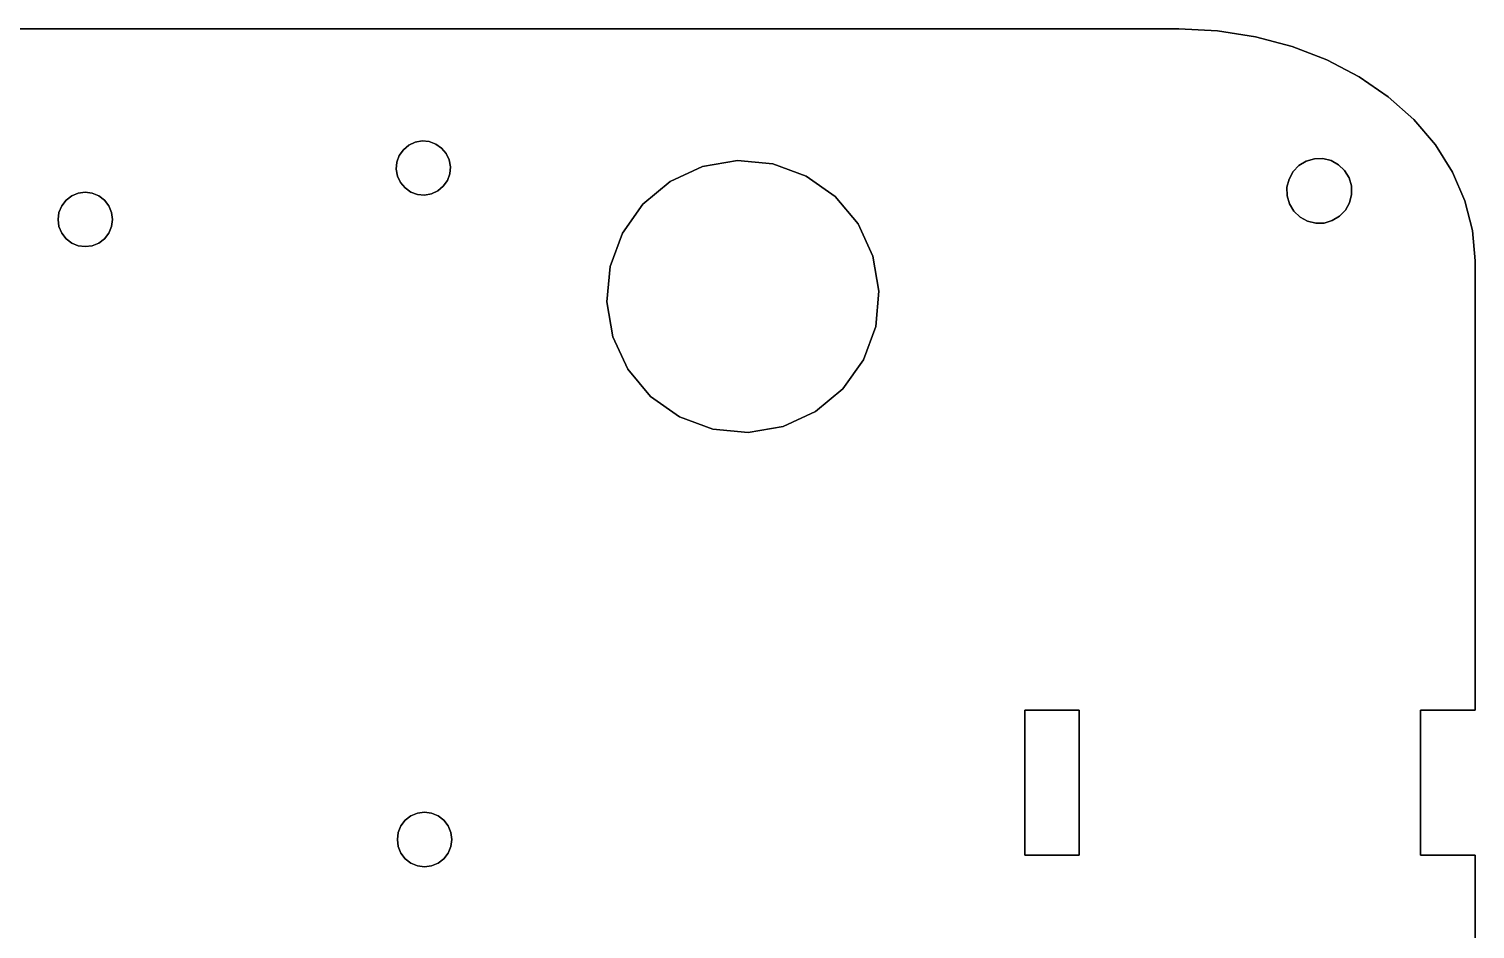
# Model space of a CAD drawing. Header units: metres. Extents: x -153 to 0, y 0 to 286.
# Drawn here: x -79.7 to 0, y 70 to 119.7 of the extents above; entities that cross this region are included whole.
import ezdxf

# ---------------------------------------------------------------- set-up
doc = ezdxf.new("R2010")
doc.units = ezdxf.units.M

msp = doc.modelspace()

# ---------------------------------------------------------------- linework, layer by layer
at = {"layer": 'Base#1'}
for points in [[(-16.356, 119.654, 3.099), (-16.356, 119.654, 0.099), (-136.904, 119.654, 0.099), (-136.904, 119.654, 3.099), (-16.356, 119.654, 3.099)], [(-3.412, 4.655, 3.099), (-2.226, 6.045, 3.099), (-1.282, 7.544, 3.099), (-0.596, 9.127, 3.099), (-0.18, 10.767, 3.099), (-0.04, 12.436, 3.099), (-0.04, 74.12, 3.099), (-3.04, 74.12, 3.099), (-3.04, 82.12, 3.099), (-0.04, 82.12, 3.099), (-0.04, 106.872, 3.099), (-0.18, 108.54, 3.099), (-0.596, 110.18, 3.099), (-1.282, 111.763, 3.099), (-2.226, 113.263, 3.099), (-3.412, 114.653, 3.099), (-4.819, 115.91, 3.099), (-6.424, 117.012, 3.099), (-8.198, 117.941, 3.099), (-10.112, 118.681, 3.099), (-12.133, 119.218, 3.099), (-14.227, 119.544, 3.099), (-16.356, 119.654, 3.099), (-136.904, 119.654, 3.099)], [(-136.904, 119.654, 0.099), (-16.356, 119.654, 0.099), (-14.227, 119.544, 0.099), (-12.133, 119.218, 0.099), (-10.112, 118.681, 0.099), (-8.198, 117.941, 0.099), (-6.424, 117.012, 0.099), (-4.819, 115.91, 0.099), (-3.412, 114.653, 0.099), (-2.226, 113.263, 0.099), (-1.282, 111.763, 0.099), (-0.596, 110.18, 0.099)], [(-14.227, 119.544, 3.099), (-14.227, 119.544, 0.099), (-16.356, 119.654, 0.099), (-16.356, 119.654, 3.099), (-14.227, 119.544, 3.099)], [(-12.133, 119.218, 3.099), (-12.133, 119.218, 0.099), (-14.227, 119.544, 0.099), (-14.227, 119.544, 3.099), (-12.133, 119.218, 3.099)], [(-10.112, 118.681, 3.099), (-10.112, 118.681, 0.099), (-12.133, 119.218, 0.099), (-12.133, 119.218, 3.099), (-10.112, 118.681, 3.099)], [(-8.198, 117.941, 3.099), (-8.198, 117.941, 0.099), (-10.112, 118.681, 0.099), (-10.112, 118.681, 3.099), (-8.198, 117.941, 3.099)], [(-6.424, 117.012, 3.099), (-6.424, 117.012, 0.099), (-8.198, 117.941, 0.099), (-8.198, 117.941, 3.099), (-6.424, 117.012, 3.099)], [(-4.819, 115.91, 3.099), (-4.819, 115.91, 0.099), (-6.424, 117.012, 0.099), (-6.424, 117.012, 3.099), (-4.819, 115.91, 3.099)], [(-3.412, 114.653, 3.099), (-3.412, 114.653, 0.099), (-4.819, 115.91, 0.099), (-4.819, 115.91, 3.099), (-3.412, 114.653, 3.099)], [(-2.226, 113.263, 3.099), (-2.226, 113.263, 0.099), (-3.412, 114.653, 0.099), (-3.412, 114.653, 3.099), (-2.226, 113.263, 3.099)], [(-57.902, 110.499, 3.099), (-58.29, 110.533, 3.099), (-58.655, 110.665, 3.099), (-58.975, 110.887, 3.099), (-59.225, 111.185, 3.099), (-59.39, 111.537, 3.099), (-59.459, 111.92, 3.099), (-59.426, 112.308, 3.099), (-59.293, 112.674, 3.099), (-59.071, 112.993, 3.099), (-58.773, 113.243, 3.099), (-58.421, 113.408, 3.099), (-58.038, 113.477, 3.099), (-57.65, 113.444, 3.099), (-57.285, 113.311, 3.099), (-56.965, 113.089, 3.099), (-56.715, 112.791, 3.099), (-56.55, 112.439, 3.099), (-56.481, 112.056, 3.099), (-56.514, 111.669, 3.099), (-56.647, 111.303, 3.099), (-56.869, 110.984, 3.099), (-57.167, 110.733, 3.099), (-57.519, 110.568, 3.099), (-57.902, 110.499, 3.099)], [(-58.29, 110.533, 0.099), (-57.902, 110.499, 0.099), (-57.519, 110.568, 0.099), (-57.167, 110.733, 0.099), (-56.869, 110.984, 0.099), (-56.647, 111.303, 0.099), (-56.514, 111.669, 0.099), (-56.481, 112.056, 0.099), (-56.55, 112.439, 0.099), (-56.715, 112.791, 0.099), (-56.965, 113.089, 0.099), (-57.285, 113.311, 0.099), (-57.65, 113.444, 0.099), (-58.038, 113.477, 0.099), (-58.421, 113.408, 0.099), (-58.773, 113.243, 0.099), (-59.071, 112.993, 0.099), (-59.293, 112.674, 0.099), (-59.426, 112.308, 0.099), (-59.459, 111.92, 0.099), (-59.39, 111.537, 0.099), (-59.225, 111.185, 0.099), (-58.975, 110.887, 0.099), (-58.655, 110.665, 0.099), (-58.29, 110.533, 0.099)], [(-58.773, 113.243, 3.099), (-59.071, 112.993, 3.099), (-59.071, 112.993, 0.099), (-58.773, 113.243, 0.099), (-58.773, 113.243, 3.099)], [(-58.421, 113.408, 3.099), (-58.773, 113.243, 3.099), (-58.773, 113.243, 0.099), (-58.421, 113.408, 0.099), (-58.421, 113.408, 3.099)], [(-58.038, 113.477, 3.099), (-58.421, 113.408, 3.099), (-58.421, 113.408, 0.099), (-58.038, 113.477, 0.099), (-58.038, 113.477, 3.099)], [(-57.65, 113.444, 3.099), (-58.038, 113.477, 3.099), (-58.038, 113.477, 0.099), (-57.65, 113.444, 0.099), (-57.65, 113.444, 3.099)], [(-57.285, 113.311, 3.099), (-57.65, 113.444, 3.099), (-57.65, 113.444, 0.099), (-57.285, 113.311, 0.099), (-57.285, 113.311, 3.099)], [(-56.965, 113.089, 3.099), (-57.285, 113.311, 3.099), (-57.285, 113.311, 0.099), (-56.965, 113.089, 0.099), (-56.965, 113.089, 3.099)], [(-1.282, 111.763, 3.099), (-1.282, 111.763, 0.099), (-2.226, 113.263, 0.099), (-2.226, 113.263, 3.099), (-1.282, 111.763, 3.099)], [(-59.293, 112.674, 3.099), (-59.426, 112.308, 3.099), (-59.426, 112.308, 0.099), (-59.293, 112.674, 0.099), (-59.293, 112.674, 3.099)], [(-59.071, 112.993, 3.099), (-59.293, 112.674, 3.099), (-59.293, 112.674, 0.099), (-59.071, 112.993, 0.099), (-59.071, 112.993, 3.099)], [(-56.715, 112.791, 3.099), (-56.965, 113.089, 3.099), (-56.965, 113.089, 0.099), (-56.715, 112.791, 0.099), (-56.715, 112.791, 3.099)], [(-56.55, 112.439, 3.099), (-56.715, 112.791, 3.099), (-56.715, 112.791, 0.099), (-56.55, 112.439, 0.099), (-56.55, 112.439, 3.099)], [(-56.481, 112.056, 3.099), (-56.55, 112.439, 3.099), (-56.55, 112.439, 0.099), (-56.481, 112.056, 0.099), (-56.481, 112.056, 3.099)], [(-34.859, 99.82, 3.099), (-36.364, 98.567, 3.099), (-38.142, 97.747, 3.099), (-40.071, 97.415, 3.099), (-42.021, 97.593, 3.099), (-43.858, 98.27, 3.099), (-45.457, 99.4, 3.099), (-46.71, 100.904, 3.099), (-47.53, 102.682, 3.099), (-47.862, 104.612, 3.099), (-47.684, 106.561, 3.099), (-47.007, 108.399, 3.099), (-45.877, 109.998, 3.099), (-44.373, 111.25, 3.099), (-42.595, 112.071, 3.099), (-40.665, 112.403, 3.099), (-38.716, 112.224, 3.099), (-36.878, 111.547, 3.099), (-35.279, 110.418, 3.099), (-34.027, 108.913, 3.099), (-33.206, 107.135, 3.099), (-32.874, 105.206, 3.099), (-33.053, 103.256, 3.099), (-33.73, 101.419, 3.099), (-34.859, 99.82, 3.099)], [(-36.364, 98.567, 0.099), (-34.859, 99.82, 0.099), (-33.73, 101.419, 0.099), (-33.053, 103.256, 0.099), (-32.874, 105.206, 0.099), (-33.206, 107.135, 0.099), (-34.027, 108.913, 0.099), (-35.279, 110.418, 0.099), (-36.878, 111.547, 0.099), (-38.716, 112.224, 0.099), (-40.665, 112.403, 0.099), (-42.595, 112.071, 0.099), (-44.373, 111.25, 0.099), (-45.877, 109.998, 0.099), (-47.007, 108.399, 0.099), (-47.684, 106.561, 0.099), (-47.862, 104.612, 0.099), (-47.53, 102.682, 0.099), (-46.71, 100.904, 0.099), (-45.457, 99.4, 0.099), (-43.858, 98.27, 0.099), (-42.021, 97.593, 0.099), (-40.071, 97.415, 0.099), (-38.142, 97.747, 0.099), (-36.364, 98.567, 0.099)], [(-40.665, 112.403, 3.099), (-42.595, 112.071, 3.099), (-42.595, 112.071, 0.099), (-40.665, 112.403, 0.099), (-40.665, 112.403, 3.099)], [(-38.716, 112.224, 3.099), (-40.665, 112.403, 3.099), (-40.665, 112.403, 0.099), (-38.716, 112.224, 0.099), (-38.716, 112.224, 3.099)], [(-6.954, 110.076, 3.099), (-7.179, 109.666, 3.099), (-7.503, 109.329, 3.099), (-7.903, 109.087, 3.099), (-8.351, 108.957, 3.099), (-8.819, 108.948, 3.099), (-9.272, 109.06, 3.099), (-9.682, 109.285, 3.099), (-10.019, 109.609, 3.099), (-10.261, 110.009, 3.099), (-10.391, 110.457, 3.099), (-10.4, 110.925, 3.099), (-10.288, 111.378, 3.099), (-10.063, 111.788, 3.099), (-9.739, 112.125, 3.099), (-9.34, 112.367, 3.099), (-8.891, 112.497, 3.099), (-8.424, 112.506, 3.099), (-7.97, 112.394, 3.099), (-7.56, 112.169, 3.099), (-7.223, 111.845, 3.099), (-6.982, 111.446, 3.099), (-6.851, 110.997, 3.099), (-6.842, 110.529, 3.099), (-6.954, 110.076, 3.099)], [(-7.179, 109.666, 0.099), (-6.954, 110.076, 0.099), (-6.842, 110.529, 0.099), (-6.851, 110.997, 0.099), (-6.982, 111.446, 0.099), (-7.223, 111.845, 0.099), (-7.56, 112.169, 0.099), (-7.97, 112.394, 0.099), (-8.424, 112.506, 0.099), (-8.891, 112.497, 0.099), (-9.34, 112.367, 0.099), (-9.739, 112.125, 0.099), (-10.063, 111.788, 0.099), (-10.288, 111.378, 0.099), (-10.4, 110.925, 0.099), (-10.391, 110.457, 0.099), (-10.261, 110.009, 0.099), (-10.019, 109.609, 0.099), (-9.682, 109.285, 0.099), (-9.272, 109.06, 0.099), (-8.819, 108.948, 0.099), (-8.351, 108.957, 0.099), (-7.903, 109.087, 0.099), (-7.503, 109.329, 0.099), (-7.179, 109.666, 0.099)], [(-9.34, 112.367, 3.099), (-9.739, 112.125, 3.099), (-9.739, 112.125, 0.099), (-9.34, 112.367, 0.099), (-9.34, 112.367, 3.099)], [(-8.891, 112.497, 3.099), (-9.34, 112.367, 3.099), (-9.34, 112.367, 0.099), (-8.891, 112.497, 0.099), (-8.891, 112.497, 3.099)], [(-8.424, 112.506, 3.099), (-8.891, 112.497, 3.099), (-8.891, 112.497, 0.099), (-8.424, 112.506, 0.099), (-8.424, 112.506, 3.099)], [(-7.97, 112.394, 3.099), (-8.424, 112.506, 3.099), (-8.424, 112.506, 0.099), (-7.97, 112.394, 0.099), (-7.97, 112.394, 3.099)], [(-7.56, 112.169, 3.099), (-7.97, 112.394, 3.099), (-7.97, 112.394, 0.099), (-7.56, 112.169, 0.099), (-7.56, 112.169, 3.099)], [(-59.426, 112.308, 3.099), (-59.459, 111.92, 3.099), (-59.459, 111.92, 0.099), (-59.426, 112.308, 0.099), (-59.426, 112.308, 3.099)], [(-59.459, 111.92, 3.099), (-59.39, 111.537, 3.099), (-59.39, 111.537, 0.099), (-59.459, 111.92, 0.099), (-59.459, 111.92, 3.099)], [(-59.39, 111.537, 3.099), (-59.225, 111.185, 3.099), (-59.225, 111.185, 0.099), (-59.39, 111.537, 0.099), (-59.39, 111.537, 3.099)], [(-56.647, 111.303, 3.099), (-56.514, 111.669, 3.099), (-56.514, 111.669, 0.099), (-56.647, 111.303, 0.099), (-56.647, 111.303, 3.099)], [(-56.514, 111.669, 3.099), (-56.481, 112.056, 3.099), (-56.481, 112.056, 0.099), (-56.514, 111.669, 0.099), (-56.514, 111.669, 3.099)], [(-42.595, 112.071, 3.099), (-44.373, 111.25, 3.099), (-44.373, 111.25, 0.099), (-42.595, 112.071, 0.099), (-42.595, 112.071, 3.099)], [(-36.878, 111.547, 3.099), (-38.716, 112.224, 3.099), (-38.716, 112.224, 0.099), (-36.878, 111.547, 0.099), (-36.878, 111.547, 3.099)], [(-35.279, 110.418, 3.099), (-36.878, 111.547, 3.099), (-36.878, 111.547, 0.099), (-35.279, 110.418, 0.099), (-35.279, 110.418, 3.099)], [(-10.063, 111.788, 3.099), (-10.288, 111.378, 3.099), (-10.288, 111.378, 0.099), (-10.063, 111.788, 0.099), (-10.063, 111.788, 3.099)], [(-9.739, 112.125, 3.099), (-10.063, 111.788, 3.099), (-10.063, 111.788, 0.099), (-9.739, 112.125, 0.099), (-9.739, 112.125, 3.099)], [(-7.223, 111.845, 3.099), (-7.56, 112.169, 3.099), (-7.56, 112.169, 0.099), (-7.223, 111.845, 0.099), (-7.223, 111.845, 3.099)], [(-6.982, 111.446, 3.099), (-7.223, 111.845, 3.099), (-7.223, 111.845, 0.099), (-6.982, 111.446, 0.099), (-6.982, 111.446, 3.099)], [(-0.596, 110.18, 3.099), (-0.596, 110.18, 0.099), (-1.282, 111.763, 0.099), (-1.282, 111.763, 3.099), (-0.596, 110.18, 3.099)], [(-59.225, 111.185, 3.099), (-58.975, 110.887, 3.099), (-58.975, 110.887, 0.099), (-59.225, 111.185, 0.099), (-59.225, 111.185, 3.099)], [(-58.975, 110.887, 3.099), (-58.655, 110.665, 3.099), (-58.655, 110.665, 0.099), (-58.975, 110.887, 0.099), (-58.975, 110.887, 3.099)], [(-57.519, 110.568, 3.099), (-57.167, 110.733, 3.099), (-57.167, 110.733, 0.099), (-57.519, 110.568, 0.099), (-57.519, 110.568, 3.099)], [(-57.167, 110.733, 3.099), (-56.869, 110.984, 3.099), (-56.869, 110.984, 0.099), (-57.167, 110.733, 0.099), (-57.167, 110.733, 3.099)], [(-56.869, 110.984, 3.099), (-56.647, 111.303, 3.099), (-56.647, 111.303, 0.099), (-56.869, 110.984, 0.099), (-56.869, 110.984, 3.099)], [(-44.373, 111.25, 3.099), (-45.877, 109.998, 3.099), (-45.877, 109.998, 0.099), (-44.373, 111.25, 0.099), (-44.373, 111.25, 3.099)], [(-10.288, 111.378, 3.099), (-10.4, 110.925, 3.099), (-10.4, 110.925, 0.099), (-10.288, 111.378, 0.099), (-10.288, 111.378, 3.099)], [(-10.4, 110.925, 3.099), (-10.391, 110.457, 3.099), (-10.391, 110.457, 0.099), (-10.4, 110.925, 0.099), (-10.4, 110.925, 3.099)], [(-6.851, 110.997, 3.099), (-6.982, 111.446, 3.099), (-6.982, 111.446, 0.099), (-6.851, 110.997, 0.099), (-6.851, 110.997, 3.099)], [(-6.842, 110.529, 3.099), (-6.851, 110.997, 3.099), (-6.851, 110.997, 0.099), (-6.842, 110.529, 0.099), (-6.842, 110.529, 3.099)], [(-0.596, 110.18, 0.099), (-0.18, 108.54, 0.099), (-0.04, 106.872, 0.099), (-0.04, 82.12, 0.099), (-3.04, 82.12, 0.099), (-3.04, 74.12, 0.099), (-0.04, 74.12, 0.099), (-0.04, 12.436, 0.099), (-0.18, 10.767, 0.099), (-0.596, 9.127, 0.099), (-1.282, 7.544, 0.099), (-2.226, 6.045, 0.099), (-3.412, 4.655, 0.099), (-4.819, 3.397, 0.099), (-6.424, 2.295, 0.099), (-8.198, 1.366, 0.099), (-10.112, 0.627, 0.099), (-12.133, 0.089, 0.099), (-14.227, -0.237, 0.099), (-16.356, -0.346, 0.099), (-136.904, -0.346, 0.099)], [(-77.339, 110.453, 3.099), (-76.977, 110.603, 3.099), (-76.589, 110.654, 3.099), (-76.201, 110.603, 3.099), (-75.839, 110.453, 3.099), (-75.528, 110.214, 3.099), (-75.29, 109.904, 3.099), (-75.14, 109.542, 3.099), (-75.089, 109.154, 3.099), (-75.14, 108.766, 3.099), (-75.29, 108.404, 3.099), (-75.528, 108.093, 3.099), (-75.839, 107.855, 3.099), (-76.201, 107.705, 3.099), (-76.589, 107.654, 3.099), (-76.977, 107.705, 3.099), (-77.339, 107.855, 3.099), (-77.65, 108.093, 3.099), (-77.888, 108.404, 3.099), (-78.038, 108.766, 3.099), (-78.089, 109.154, 3.099), (-78.038, 109.542, 3.099), (-77.888, 109.904, 3.099), (-77.65, 110.214, 3.099), (-77.339, 110.453, 3.099)], [(-76.977, 110.603, 0.099), (-77.339, 110.453, 0.099), (-77.65, 110.214, 0.099), (-77.888, 109.904, 0.099), (-78.038, 109.542, 0.099), (-78.089, 109.154, 0.099), (-78.038, 108.766, 0.099), (-77.888, 108.404, 0.099), (-77.65, 108.093, 0.099), (-77.339, 107.855, 0.099), (-76.977, 107.705, 0.099), (-76.589, 107.654, 0.099), (-76.201, 107.705, 0.099), (-75.839, 107.855, 0.099), (-75.528, 108.093, 0.099), (-75.29, 108.404, 0.099), (-75.14, 108.766, 0.099), (-75.089, 109.154, 0.099), (-75.14, 109.542, 0.099), (-75.29, 109.904, 0.099), (-75.528, 110.214, 0.099), (-75.839, 110.453, 0.099), (-76.201, 110.603, 0.099), (-76.589, 110.654, 0.099), (-76.977, 110.603, 0.099)], [(-77.65, 110.214, 3.099), (-77.888, 109.904, 3.099), (-77.888, 109.904, 0.099), (-77.65, 110.214, 0.099), (-77.65, 110.214, 3.099)], [(-77.339, 110.453, 3.099), (-77.65, 110.214, 3.099), (-77.65, 110.214, 0.099), (-77.339, 110.453, 0.099), (-77.339, 110.453, 3.099)], [(-76.977, 110.603, 3.099), (-77.339, 110.453, 3.099), (-77.339, 110.453, 0.099), (-76.977, 110.603, 0.099), (-76.977, 110.603, 3.099)], [(-76.589, 110.654, 3.099), (-76.977, 110.603, 3.099), (-76.977, 110.603, 0.099), (-76.589, 110.654, 0.099), (-76.589, 110.654, 3.099)], [(-76.201, 110.603, 3.099), (-76.589, 110.654, 3.099), (-76.589, 110.654, 0.099), (-76.201, 110.603, 0.099), (-76.201, 110.603, 3.099)], [(-75.839, 110.453, 3.099), (-76.201, 110.603, 3.099), (-76.201, 110.603, 0.099), (-75.839, 110.453, 0.099), (-75.839, 110.453, 3.099)], [(-75.528, 110.214, 3.099), (-75.839, 110.453, 3.099), (-75.839, 110.453, 0.099), (-75.528, 110.214, 0.099), (-75.528, 110.214, 3.099)], [(-75.29, 109.904, 3.099), (-75.528, 110.214, 3.099), (-75.528, 110.214, 0.099), (-75.29, 109.904, 0.099), (-75.29, 109.904, 3.099)], [(-58.655, 110.665, 3.099), (-58.29, 110.533, 3.099), (-58.29, 110.533, 0.099), (-58.655, 110.665, 0.099), (-58.655, 110.665, 3.099)], [(-58.29, 110.533, 3.099), (-57.902, 110.499, 3.099), (-57.902, 110.499, 0.099), (-58.29, 110.533, 0.099), (-58.29, 110.533, 3.099)], [(-57.902, 110.499, 3.099), (-57.519, 110.568, 3.099), (-57.519, 110.568, 0.099), (-57.902, 110.499, 0.099), (-57.902, 110.499, 3.099)], [(-45.877, 109.998, 3.099), (-47.007, 108.399, 3.099), (-47.007, 108.399, 0.099), (-45.877, 109.998, 0.099), (-45.877, 109.998, 3.099)], [(-34.027, 108.913, 3.099), (-35.279, 110.418, 3.099), (-35.279, 110.418, 0.099), (-34.027, 108.913, 0.099), (-34.027, 108.913, 3.099)], [(-10.391, 110.457, 3.099), (-10.261, 110.009, 3.099), (-10.261, 110.009, 0.099), (-10.391, 110.457, 0.099), (-10.391, 110.457, 3.099)], [(-10.261, 110.009, 3.099), (-10.019, 109.609, 3.099), (-10.019, 109.609, 0.099), (-10.261, 110.009, 0.099), (-10.261, 110.009, 3.099)], [(-7.179, 109.666, 3.099), (-6.954, 110.076, 3.099), (-6.954, 110.076, 0.099), (-7.179, 109.666, 0.099), (-7.179, 109.666, 3.099)], [(-6.954, 110.076, 3.099), (-6.842, 110.529, 3.099), (-6.842, 110.529, 0.099), (-6.954, 110.076, 0.099), (-6.954, 110.076, 3.099)], [(-0.18, 108.54, 3.099), (-0.18, 108.54, 0.099), (-0.596, 110.18, 0.099), (-0.596, 110.18, 3.099), (-0.18, 108.54, 3.099)], [(-78.038, 109.542, 3.099), (-78.089, 109.154, 3.099), (-78.089, 109.154, 0.099), (-78.038, 109.542, 0.099), (-78.038, 109.542, 3.099)], [(-78.089, 109.154, 3.099), (-78.038, 108.766, 3.099), (-78.038, 108.766, 0.099), (-78.089, 109.154, 0.099), (-78.089, 109.154, 3.099)], [(-77.888, 109.904, 3.099), (-78.038, 109.542, 3.099), (-78.038, 109.542, 0.099), (-77.888, 109.904, 0.099), (-77.888, 109.904, 3.099)], [(-75.14, 109.542, 3.099), (-75.29, 109.904, 3.099), (-75.29, 109.904, 0.099), (-75.14, 109.542, 0.099), (-75.14, 109.542, 3.099)], [(-75.089, 109.154, 3.099), (-75.14, 109.542, 3.099), (-75.14, 109.542, 0.099), (-75.089, 109.154, 0.099), (-75.089, 109.154, 3.099)], [(-75.14, 108.766, 3.099), (-75.089, 109.154, 3.099), (-75.089, 109.154, 0.099), (-75.14, 108.766, 0.099), (-75.14, 108.766, 3.099)], [(-10.019, 109.609, 3.099), (-9.682, 109.285, 3.099), (-9.682, 109.285, 0.099), (-10.019, 109.609, 0.099), (-10.019, 109.609, 3.099)], [(-9.682, 109.285, 3.099), (-9.272, 109.06, 3.099), (-9.272, 109.06, 0.099), (-9.682, 109.285, 0.099), (-9.682, 109.285, 3.099)], [(-7.903, 109.087, 3.099), (-7.503, 109.329, 3.099), (-7.503, 109.329, 0.099), (-7.903, 109.087, 0.099), (-7.903, 109.087, 3.099)], [(-7.503, 109.329, 3.099), (-7.179, 109.666, 3.099), (-7.179, 109.666, 0.099), (-7.503, 109.329, 0.099), (-7.503, 109.329, 3.099)], [(-78.038, 108.766, 3.099), (-77.888, 108.404, 3.099), (-77.888, 108.404, 0.099), (-78.038, 108.766, 0.099), (-78.038, 108.766, 3.099)], [(-77.888, 108.404, 3.099), (-77.65, 108.093, 3.099), (-77.65, 108.093, 0.099), (-77.888, 108.404, 0.099), (-77.888, 108.404, 3.099)], [(-75.528, 108.093, 3.099), (-75.29, 108.404, 3.099), (-75.29, 108.404, 0.099), (-75.528, 108.093, 0.099), (-75.528, 108.093, 3.099)], [(-75.29, 108.404, 3.099), (-75.14, 108.766, 3.099), (-75.14, 108.766, 0.099), (-75.29, 108.404, 0.099), (-75.29, 108.404, 3.099)], [(-47.007, 108.399, 3.099), (-47.684, 106.561, 3.099), (-47.684, 106.561, 0.099), (-47.007, 108.399, 0.099), (-47.007, 108.399, 3.099)], [(-33.206, 107.135, 3.099), (-34.027, 108.913, 3.099), (-34.027, 108.913, 0.099), (-33.206, 107.135, 0.099), (-33.206, 107.135, 3.099)], [(-9.272, 109.06, 3.099), (-8.819, 108.948, 3.099), (-8.819, 108.948, 0.099), (-9.272, 109.06, 0.099), (-9.272, 109.06, 3.099)], [(-8.819, 108.948, 3.099), (-8.351, 108.957, 3.099), (-8.351, 108.957, 0.099), (-8.819, 108.948, 0.099), (-8.819, 108.948, 3.099)], [(-8.351, 108.957, 3.099), (-7.903, 109.087, 3.099), (-7.903, 109.087, 0.099), (-8.351, 108.957, 0.099), (-8.351, 108.957, 3.099)], [(-0.04, 106.872, 3.099), (-0.04, 106.872, 0.099), (-0.18, 108.54, 0.099), (-0.18, 108.54, 3.099), (-0.04, 106.872, 3.099)], [(-77.65, 108.093, 3.099), (-77.339, 107.855, 3.099), (-77.339, 107.855, 0.099), (-77.65, 108.093, 0.099), (-77.65, 108.093, 3.099)], [(-77.339, 107.855, 3.099), (-76.977, 107.705, 3.099), (-76.977, 107.705, 0.099), (-77.339, 107.855, 0.099), (-77.339, 107.855, 3.099)], [(-76.977, 107.705, 3.099), (-76.589, 107.654, 3.099), (-76.589, 107.654, 0.099), (-76.977, 107.705, 0.099), (-76.977, 107.705, 3.099)], [(-76.589, 107.654, 3.099), (-76.201, 107.705, 3.099), (-76.201, 107.705, 0.099), (-76.589, 107.654, 0.099), (-76.589, 107.654, 3.099)], [(-76.201, 107.705, 3.099), (-75.839, 107.855, 3.099), (-75.839, 107.855, 0.099), (-76.201, 107.705, 0.099), (-76.201, 107.705, 3.099)], [(-75.839, 107.855, 3.099), (-75.528, 108.093, 3.099), (-75.528, 108.093, 0.099), (-75.839, 107.855, 0.099), (-75.839, 107.855, 3.099)], [(-32.874, 105.206, 3.099), (-33.206, 107.135, 3.099), (-33.206, 107.135, 0.099), (-32.874, 105.206, 0.099), (-32.874, 105.206, 3.099)], [(-0.04, 106.872, 3.099), (-0.04, 82.12, 3.099), (-0.04, 82.12, 0.099), (-0.04, 106.872, 0.099), (-0.04, 106.872, 3.099)], [(-47.684, 106.561, 3.099), (-47.862, 104.612, 3.099), (-47.862, 104.612, 0.099), (-47.684, 106.561, 0.099), (-47.684, 106.561, 3.099)], [(-33.053, 103.256, 3.099), (-32.874, 105.206, 3.099), (-32.874, 105.206, 0.099), (-33.053, 103.256, 0.099), (-33.053, 103.256, 3.099)], [(-47.862, 104.612, 3.099), (-47.53, 102.682, 3.099), (-47.53, 102.682, 0.099), (-47.862, 104.612, 0.099), (-47.862, 104.612, 3.099)], [(-33.73, 101.419, 3.099), (-33.053, 103.256, 3.099), (-33.053, 103.256, 0.099), (-33.73, 101.419, 0.099), (-33.73, 101.419, 3.099)], [(-47.53, 102.682, 3.099), (-46.71, 100.904, 3.099), (-46.71, 100.904, 0.099), (-47.53, 102.682, 0.099), (-47.53, 102.682, 3.099)], [(-34.859, 99.82, 3.099), (-33.73, 101.419, 3.099), (-33.73, 101.419, 0.099), (-34.859, 99.82, 0.099), (-34.859, 99.82, 3.099)], [(-46.71, 100.904, 3.099), (-45.457, 99.4, 3.099), (-45.457, 99.4, 0.099), (-46.71, 100.904, 0.099), (-46.71, 100.904, 3.099)], [(-36.364, 98.567, 3.099), (-34.859, 99.82, 3.099), (-34.859, 99.82, 0.099), (-36.364, 98.567, 0.099), (-36.364, 98.567, 3.099)], [(-45.457, 99.4, 3.099), (-43.858, 98.27, 3.099), (-43.858, 98.27, 0.099), (-45.457, 99.4, 0.099), (-45.457, 99.4, 3.099)], [(-43.858, 98.27, 3.099), (-42.021, 97.593, 3.099), (-42.021, 97.593, 0.099), (-43.858, 98.27, 0.099), (-43.858, 98.27, 3.099)], [(-38.142, 97.747, 3.099), (-36.364, 98.567, 3.099), (-36.364, 98.567, 0.099), (-38.142, 97.747, 0.099), (-38.142, 97.747, 3.099)], [(-42.021, 97.593, 3.099), (-40.071, 97.415, 3.099), (-40.071, 97.415, 0.099), (-42.021, 97.593, 0.099), (-42.021, 97.593, 3.099)], [(-40.071, 97.415, 3.099), (-38.142, 97.747, 3.099), (-38.142, 97.747, 0.099), (-40.071, 97.415, 0.099), (-40.071, 97.415, 3.099)], [(-24.84, 82.12, 3.099), (-24.84, 74.12, 3.099), (-24.84, 74.12, 0.099), (-24.84, 82.12, 0.099), (-24.84, 82.12, 3.099)], [(-21.84, 82.12, 3.099), (-24.84, 82.12, 3.099), (-24.84, 82.12, 0.099), (-21.84, 82.12, 0.099), (-21.84, 82.12, 3.099)], [(-24.84, 74.12, 3.099), (-24.84, 82.12, 3.099), (-21.84, 82.12, 3.099), (-21.84, 74.12, 3.099), (-24.84, 74.12, 3.099)], [(-24.84, 82.12, 0.099), (-24.84, 74.12, 0.099), (-21.84, 74.12, 0.099), (-21.84, 82.12, 0.099), (-24.84, 82.12, 0.099)], [(-21.84, 74.12, 3.099), (-21.84, 82.12, 3.099), (-21.84, 82.12, 0.099), (-21.84, 74.12, 0.099), (-21.84, 74.12, 3.099)], [(-3.04, 82.12, 3.099), (-3.04, 74.12, 3.099), (-3.04, 74.12, 0.099), (-3.04, 82.12, 0.099), (-3.04, 82.12, 3.099)], [(-0.04, 82.12, 0.099), (-0.04, 82.12, 3.099), (-3.04, 82.12, 3.099), (-3.04, 82.12, 0.099), (-0.04, 82.12, 0.099)], [(-57.151, 76.281, 3.099), (-56.841, 76.042, 3.099), (-56.602, 75.732, 3.099), (-56.452, 75.37, 3.099), (-56.401, 74.982, 3.099), (-56.452, 74.593, 3.099), (-56.602, 74.232, 3.099), (-56.841, 73.921, 3.099), (-57.151, 73.682, 3.099), (-57.513, 73.533, 3.099), (-57.901, 73.482, 3.099), (-58.29, 73.533, 3.099), (-58.651, 73.682, 3.099), (-58.962, 73.921, 3.099), (-59.2, 74.232, 3.099), (-59.35, 74.593, 3.099), (-59.401, 74.982, 3.099), (-59.35, 75.37, 3.099), (-59.2, 75.732, 3.099), (-58.962, 76.042, 3.099), (-58.651, 76.281, 3.099), (-58.29, 76.43, 3.099), (-57.901, 76.482, 3.099), (-57.513, 76.43, 3.099), (-57.151, 76.281, 3.099)], [(-56.841, 76.042, 0.099), (-57.151, 76.281, 0.099), (-57.513, 76.43, 0.099), (-57.901, 76.482, 0.099), (-58.29, 76.43, 0.099), (-58.651, 76.281, 0.099), (-58.962, 76.042, 0.099), (-59.2, 75.732, 0.099), (-59.35, 75.37, 0.099), (-59.401, 74.982, 0.099), (-59.35, 74.593, 0.099), (-59.2, 74.232, 0.099), (-58.962, 73.921, 0.099), (-58.651, 73.682, 0.099), (-58.29, 73.533, 0.099), (-57.901, 73.482, 0.099), (-57.513, 73.533, 0.099), (-57.151, 73.682, 0.099), (-56.841, 73.921, 0.099), (-56.602, 74.232, 0.099), (-56.452, 74.593, 0.099), (-56.401, 74.982, 0.099), (-56.452, 75.37, 0.099), (-56.602, 75.732, 0.099), (-56.841, 76.042, 0.099)], [(-57.901, 76.482, 3.099), (-58.29, 76.43, 3.099), (-58.29, 76.43, 0.099), (-57.901, 76.482, 0.099), (-57.901, 76.482, 3.099)], [(-57.513, 76.43, 3.099), (-57.901, 76.482, 3.099), (-57.901, 76.482, 0.099), (-57.513, 76.43, 0.099), (-57.513, 76.43, 3.099)], [(-59.2, 75.732, 3.099), (-59.35, 75.37, 3.099), (-59.35, 75.37, 0.099), (-59.2, 75.732, 0.099), (-59.2, 75.732, 3.099)], [(-58.962, 76.042, 3.099), (-59.2, 75.732, 3.099), (-59.2, 75.732, 0.099), (-58.962, 76.042, 0.099), (-58.962, 76.042, 3.099)], [(-58.651, 76.281, 3.099), (-58.962, 76.042, 3.099), (-58.962, 76.042, 0.099), (-58.651, 76.281, 0.099), (-58.651, 76.281, 3.099)], [(-58.29, 76.43, 3.099), (-58.651, 76.281, 3.099), (-58.651, 76.281, 0.099), (-58.29, 76.43, 0.099), (-58.29, 76.43, 3.099)], [(-57.151, 76.281, 3.099), (-57.513, 76.43, 3.099), (-57.513, 76.43, 0.099), (-57.151, 76.281, 0.099), (-57.151, 76.281, 3.099)], [(-56.841, 76.042, 3.099), (-57.151, 76.281, 3.099), (-57.151, 76.281, 0.099), (-56.841, 76.042, 0.099), (-56.841, 76.042, 3.099)], [(-56.602, 75.732, 3.099), (-56.841, 76.042, 3.099), (-56.841, 76.042, 0.099), (-56.602, 75.732, 0.099), (-56.602, 75.732, 3.099)], [(-56.452, 75.37, 3.099), (-56.602, 75.732, 3.099), (-56.602, 75.732, 0.099), (-56.452, 75.37, 0.099), (-56.452, 75.37, 3.099)], [(-59.35, 75.37, 3.099), (-59.401, 74.982, 3.099), (-59.401, 74.982, 0.099), (-59.35, 75.37, 0.099), (-59.35, 75.37, 3.099)], [(-59.401, 74.982, 3.099), (-59.35, 74.593, 3.099), (-59.35, 74.593, 0.099), (-59.401, 74.982, 0.099), (-59.401, 74.982, 3.099)], [(-56.401, 74.982, 3.099), (-56.452, 75.37, 3.099), (-56.452, 75.37, 0.099), (-56.401, 74.982, 0.099), (-56.401, 74.982, 3.099)], [(-56.452, 74.593, 3.099), (-56.401, 74.982, 3.099), (-56.401, 74.982, 0.099), (-56.452, 74.593, 0.099), (-56.452, 74.593, 3.099)], [(-59.35, 74.593, 3.099), (-59.2, 74.232, 3.099), (-59.2, 74.232, 0.099), (-59.35, 74.593, 0.099), (-59.35, 74.593, 3.099)], [(-59.2, 74.232, 3.099), (-58.962, 73.921, 3.099), (-58.962, 73.921, 0.099), (-59.2, 74.232, 0.099), (-59.2, 74.232, 3.099)], [(-56.841, 73.921, 3.099), (-56.602, 74.232, 3.099), (-56.602, 74.232, 0.099), (-56.841, 73.921, 0.099), (-56.841, 73.921, 3.099)], [(-56.602, 74.232, 3.099), (-56.452, 74.593, 3.099), (-56.452, 74.593, 0.099), (-56.602, 74.232, 0.099), (-56.602, 74.232, 3.099)], [(-24.84, 74.12, 3.099), (-21.84, 74.12, 3.099), (-21.84, 74.12, 0.099), (-24.84, 74.12, 0.099), (-24.84, 74.12, 3.099)], [(-0.04, 74.12, 3.099), (-0.04, 74.12, 0.099), (-3.04, 74.12, 0.099), (-3.04, 74.12, 3.099), (-0.04, 74.12, 3.099)], [(-0.04, 12.436, 3.099), (-0.04, 12.436, 0.099), (-0.04, 74.12, 0.099), (-0.04, 74.12, 3.099), (-0.04, 12.436, 3.099)], [(-58.962, 73.921, 3.099), (-58.651, 73.682, 3.099), (-58.651, 73.682, 0.099), (-58.962, 73.921, 0.099), (-58.962, 73.921, 3.099)], [(-58.651, 73.682, 3.099), (-58.29, 73.533, 3.099), (-58.29, 73.533, 0.099), (-58.651, 73.682, 0.099), (-58.651, 73.682, 3.099)], [(-58.29, 73.533, 3.099), (-57.901, 73.482, 3.099), (-57.901, 73.482, 0.099), (-58.29, 73.533, 0.099), (-58.29, 73.533, 3.099)], [(-57.901, 73.482, 3.099), (-57.513, 73.533, 3.099), (-57.513, 73.533, 0.099), (-57.901, 73.482, 0.099), (-57.901, 73.482, 3.099)], [(-57.513, 73.533, 3.099), (-57.151, 73.682, 3.099), (-57.151, 73.682, 0.099), (-57.513, 73.533, 0.099), (-57.513, 73.533, 3.099)], [(-57.151, 73.682, 3.099), (-56.841, 73.921, 3.099), (-56.841, 73.921, 0.099), (-57.151, 73.682, 0.099), (-57.151, 73.682, 3.099)]]:
    msp.add_polyline3d(points, dxfattribs=at)

doc.saveas('drawing.dxf')
